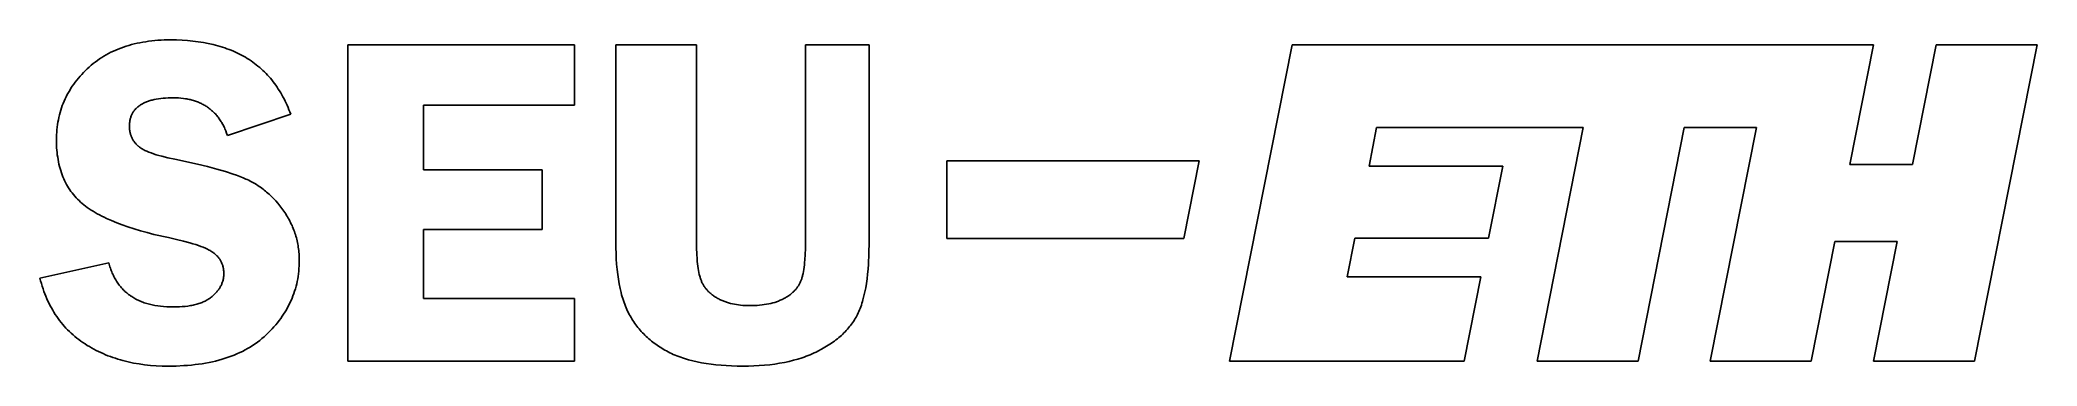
# Model space of a CAD drawing. Header units: millimetres. Extents: x -199 to 216, y -36 to 32.
import ezdxf

# ---------------------------------------------------------------- set-up
doc = ezdxf.new("R2010")
doc.units = ezdxf.units.MM
doc.layers.add('brokenLine', color=18, linetype='Continuous', true_color=0x000000)

msp = doc.modelspace()

# ---------------------------------------------------------------- linework, layer by layer
at = {"layer": 'brokenLine'}
for p, q in [((-185.63, 29.34), (-186.11, 29.06)), ((-185.15, 29.6), (-185.63, 29.34)), ((-184.65, 29.86), (-185.15, 29.6)), ((-184.15, 30.1), (-184.65, 29.86)), ((-183.64, 30.33), (-184.15, 30.1)), ((-183.12, 30.55), (-183.64, 30.33)), ((-182.59, 30.75), (-183.12, 30.55)), ((-182.05, 30.95), (-182.59, 30.75)), ((-181.51, 31.13), (-182.05, 30.95)), ((-180.95, 31.3), (-181.51, 31.13)), ((-180.38, 31.46), (-180.95, 31.3)), ((-179.81, 31.61), (-180.38, 31.46)), ((-179.23, 31.74), (-179.81, 31.61)), ((-178.64, 31.87), (-179.23, 31.74)), ((-178.04, 31.98), (-178.64, 31.87)), ((-177.43, 32.08), (-178.04, 31.98)), ((-176.81, 32.17), (-177.43, 32.08)), ((-176.18, 32.25), (-176.81, 32.17)), ((-175.54, 32.31), (-176.18, 32.25)), ((-174.9, 32.36), (-175.54, 32.31)), ((-174.24, 32.41), (-174.9, 32.36)), ((-173.58, 32.43), (-174.24, 32.41)), ((-172.91, 32.45), (-173.58, 32.43)), ((-172.23, 32.46), (-172.91, 32.45)), ((-171.03, 32.44), (-172.23, 32.46)), ((-169.86, 32.4), (-171.03, 32.44)), ((-168.71, 32.32), (-169.86, 32.4)), ((-167.59, 32.22), (-168.71, 32.32)), ((-166.5, 32.08), (-167.59, 32.22)), ((-165.43, 31.91), (-166.5, 32.08)), ((-164.4, 31.72), (-165.43, 31.91)), ((-163.39, 31.49), (-164.4, 31.72)), ((-162.89, 31.36), (-163.39, 31.49)), ((-162.4, 31.23), (-162.89, 31.36)), ((-161.92, 31.09), (-162.4, 31.23)), ((-161.45, 30.94), (-161.92, 31.09)), ((-160.98, 30.79), (-161.45, 30.94)), ((-160.52, 30.62), (-160.98, 30.79)), ((-160.06, 30.45), (-160.52, 30.62)), ((-159.62, 30.28), (-160.06, 30.45)), ((-159.17, 30.09), (-159.62, 30.28)), ((-158.74, 29.9), (-159.17, 30.09)), ((-158.31, 29.7), (-158.74, 29.9)), ((-157.89, 29.49), (-158.31, 29.7)), ((-157.48, 29.27), (-157.89, 29.49)), ((-157.07, 29.05), (-157.48, 29.27)), ((-88.22, 31.44), (-135.36, 31.44)), ((-135.36, 31.44), (-135.36, -34.56)), ((-88.22, 18.87), (-88.22, 31.44)), ((-62.83, 31.44), (-79.61, 31.44)), ((-79.61, 31.44), (-79.61, -9.66)), ((-62.83, -9.66), (-62.83, 31.44)), ((-26.91, 31.44), (-40.16, 31.44)), ((-40.16, 31.44), (-40.16, -9.66)), ((-26.91, -9.66), (-26.91, 31.44)), ((61.08, 31.44), (48.08, -34.56)), ((182.08, 31.44), (61.08, 31.44)), ((177.16, 6.44), (182.08, 31.44)), ((195.08, 31.44), (190.16, 6.44)), ((216.08, 31.44), (195.08, 31.44)), ((203.08, -34.56), (216.08, 31.44)), ((-190.74, 25.26), (-191.09, 24.86)), ((-190.37, 25.65), (-190.74, 25.26)), ((-189.99, 26.03), (-190.37, 25.65)), ((-189.59, 26.42), (-189.99, 26.03)), ((-189.19, 26.79), (-189.59, 26.42)), ((-188.78, 27.15), (-189.19, 26.79)), ((-188.35, 27.5), (-188.78, 27.15)), ((-187.92, 27.83), (-188.35, 27.5)), ((-187.48, 28.16), (-187.92, 27.83)), ((-187.03, 28.47), (-187.48, 28.16)), ((-186.58, 28.77), (-187.03, 28.47)), ((-186.11, 29.06), (-186.58, 28.77)), ((-156.67, 28.82), (-157.07, 29.05)), ((-156.28, 28.58), (-156.67, 28.82)), ((-155.89, 28.33), (-156.28, 28.58)), ((-155.51, 28.08), (-155.89, 28.33)), ((-155.14, 27.82), (-155.51, 28.08)), ((-154.77, 27.55), (-155.14, 27.82)), ((-154.41, 27.27), (-154.77, 27.55)), ((-154.06, 26.99), (-154.41, 27.27)), ((-153.71, 26.69), (-154.06, 26.99)), ((-153.37, 26.4), (-153.71, 26.69)), ((-153.04, 26.09), (-153.37, 26.4)), ((-152.71, 25.77), (-153.04, 26.09)), ((-152.39, 25.45), (-152.71, 25.77)), ((-152.08, 25.12), (-152.39, 25.45)), ((-151.78, 24.79), (-152.08, 25.12)), ((-193.74, 21.05), (-193.97, 20.6)), ((-193.49, 21.5), (-193.74, 21.05)), ((-193.24, 21.93), (-193.49, 21.5)), ((-192.97, 22.37), (-193.24, 21.93)), ((-192.69, 22.8), (-192.97, 22.37)), ((-192.39, 23.22), (-192.69, 22.8)), ((-192.09, 23.64), (-192.39, 23.22)), ((-191.77, 24.05), (-192.09, 23.64)), ((-191.44, 24.46), (-191.77, 24.05)), ((-191.09, 24.86), (-191.44, 24.46)), ((-151.48, 24.44), (-151.78, 24.79)), ((-151.19, 24.09), (-151.48, 24.44)), ((-150.9, 23.73), (-151.19, 24.09)), ((-150.62, 23.36), (-150.9, 23.73)), ((-150.35, 22.99), (-150.62, 23.36)), ((-150.08, 22.6), (-150.35, 22.99)), ((-149.83, 22.21), (-150.08, 22.6)), ((-149.58, 21.81), (-149.83, 22.21)), ((-149.33, 21.41), (-149.58, 21.81)), ((-149.09, 21), (-149.33, 21.41)), ((-148.86, 20.58), (-149.09, 21)), ((-195.37, 16.8), (-195.49, 16.3)), ((-195.24, 17.3), (-195.37, 16.8)), ((-195.09, 17.78), (-195.24, 17.3)), ((-194.94, 18.27), (-195.09, 17.78)), ((-194.77, 18.74), (-194.94, 18.27)), ((-194.59, 19.22), (-194.77, 18.74)), ((-194.39, 19.68), (-194.59, 19.22)), ((-194.19, 20.14), (-194.39, 19.68)), ((-193.97, 20.6), (-194.19, 20.14)), ((-180.43, 16.59), (-180.37, 16.74)), ((-180.37, 16.74), (-180.31, 16.88)), ((-180.31, 16.88), (-180.24, 17.03)), ((-180.24, 17.03), (-180.17, 17.16)), ((-180.17, 17.16), (-180.09, 17.3)), ((-180.09, 17.3), (-180, 17.43)), ((-180, 17.43), (-179.92, 17.56)), ((-179.92, 17.56), (-179.83, 17.69)), ((-179.83, 17.69), (-179.73, 17.81)), ((-179.73, 17.81), (-179.63, 17.93)), ((-179.63, 17.93), (-179.52, 18.05)), ((-179.52, 18.05), (-179.41, 18.16)), ((-179.41, 18.16), (-179.3, 18.27)), ((-179.3, 18.27), (-179.18, 18.38)), ((-179.18, 18.38), (-179.06, 18.49)), ((-179.06, 18.49), (-178.93, 18.59)), ((-178.93, 18.59), (-178.8, 18.69)), ((-178.8, 18.69), (-178.66, 18.79)), ((-178.66, 18.79), (-178.52, 18.88)), ((-178.52, 18.88), (-178.38, 18.98)), ((-178.38, 18.98), (-178.23, 19.06)), ((-178.23, 19.06), (-178.07, 19.15)), ((-178.07, 19.15), (-177.91, 19.23)), ((-177.91, 19.23), (-177.75, 19.31)), ((-177.75, 19.31), (-177.58, 19.39)), ((-177.58, 19.39), (-177.41, 19.46)), ((-177.41, 19.46), (-177.23, 19.53)), ((-177.23, 19.53), (-177.05, 19.6)), ((-177.05, 19.6), (-176.87, 19.67)), ((-176.87, 19.67), (-176.68, 19.73)), ((-176.68, 19.73), (-176.48, 19.79)), ((-176.48, 19.79), (-176.28, 19.85)), ((-176.28, 19.85), (-176.08, 19.9)), ((-176.08, 19.9), (-175.87, 19.95)), ((-175.87, 19.95), (-175.66, 20)), ((-175.66, 20), (-175.22, 20.09)), ((-175.22, 20.09), (-174.76, 20.16)), ((-174.76, 20.16), (-174.29, 20.23)), ((-174.29, 20.23), (-173.8, 20.28)), ((-173.8, 20.28), (-173.29, 20.32)), ((-173.29, 20.32), (-172.76, 20.35)), ((-172.76, 20.35), (-172.21, 20.36)), ((-172.21, 20.36), (-171.65, 20.37)), ((-171.65, 20.37), (-171.12, 20.36)), ((-171.12, 20.36), (-170.6, 20.34)), ((-170.6, 20.34), (-170.09, 20.3)), ((-170.09, 20.3), (-169.59, 20.25)), ((-169.59, 20.25), (-169.11, 20.18)), ((-169.11, 20.18), (-168.87, 20.14)), ((-168.87, 20.14), (-168.64, 20.1)), ((-168.64, 20.1), (-168.4, 20.05)), ((-168.4, 20.05), (-168.17, 20)), ((-168.17, 20), (-167.95, 19.94)), ((-167.95, 19.94), (-167.73, 19.88)), ((-167.73, 19.88), (-167.5, 19.82)), ((-167.5, 19.82), (-167.29, 19.75)), ((-167.29, 19.75), (-167.07, 19.68)), ((-167.07, 19.68), (-166.86, 19.61)), ((-166.86, 19.61), (-166.65, 19.53)), ((-166.65, 19.53), (-166.45, 19.44)), ((-166.45, 19.44), (-166.24, 19.36)), ((-166.24, 19.36), (-166.04, 19.27)), ((-166.04, 19.27), (-165.84, 19.18)), ((-165.84, 19.18), (-165.65, 19.08)), ((-165.65, 19.08), (-165.46, 18.98)), ((-165.46, 18.98), (-165.27, 18.87)), ((-165.27, 18.87), (-165.08, 18.76)), ((-165.08, 18.76), (-164.9, 18.65)), ((-164.9, 18.65), (-164.72, 18.53)), ((-164.72, 18.53), (-164.54, 18.41)), ((-164.54, 18.41), (-164.37, 18.29)), ((-164.37, 18.29), (-164.2, 18.16)), ((-164.2, 18.16), (-164.03, 18.03)), ((-164.03, 18.03), (-163.87, 17.89)), ((-163.87, 17.89), (-163.7, 17.75)), ((-163.7, 17.75), (-163.54, 17.61)), ((-163.54, 17.61), (-163.39, 17.46)), ((-163.39, 17.46), (-163.23, 17.31)), ((-163.23, 17.31), (-163.08, 17.16)), ((-163.08, 17.16), (-162.93, 17)), ((-162.93, 17), (-162.79, 16.83)), ((-162.79, 16.83), (-162.65, 16.67)), ((-162.65, 16.67), (-162.51, 16.5)), ((-160.41, 12.54), (-147.26, 16.94)), ((-148.64, 20.15), (-148.86, 20.58)), ((-148.42, 19.71), (-148.64, 20.15)), ((-148.21, 19.27), (-148.42, 19.71)), ((-148, 18.82), (-148.21, 19.27)), ((-147.81, 18.36), (-148, 18.82)), ((-147.62, 17.89), (-147.81, 18.36)), ((-147.43, 17.42), (-147.62, 17.89)), ((-147.26, 16.94), (-147.43, 17.42)), ((-119.65, 5.33), (-119.65, 18.87)), ((-119.65, 18.87), (-88.22, 18.87)), ((-195.97, 12.66), (-195.99, 12.12)), ((-195.94, 13.2), (-195.97, 12.66)), ((-195.89, 13.73), (-195.94, 13.2)), ((-195.84, 14.26), (-195.89, 13.73)), ((-195.77, 14.78), (-195.84, 14.26)), ((-195.69, 15.29), (-195.77, 14.78)), ((-195.59, 15.8), (-195.69, 15.29)), ((-195.49, 16.3), (-195.59, 15.8)), ((-180.81, 14.61), (-180.8, 14.79)), ((-180.81, 14.42), (-180.81, 14.61)), ((-180.81, 14.28), (-180.81, 14.42)), ((-180.81, 14.13), (-180.81, 14.28)), ((-180.8, 13.99), (-180.81, 14.13)), ((-180.8, 14.79), (-180.79, 14.97)), ((-180.79, 13.84), (-180.8, 13.99)), ((-180.79, 14.97), (-180.78, 15.14)), ((-180.77, 13.7), (-180.79, 13.84)), ((-180.78, 15.14), (-180.76, 15.32)), ((-180.75, 13.56), (-180.77, 13.7)), ((-180.76, 15.32), (-180.73, 15.49)), ((-180.73, 13.42), (-180.75, 13.56)), ((-180.73, 15.49), (-180.7, 15.65)), ((-180.71, 13.28), (-180.73, 13.42)), ((-180.68, 13.15), (-180.71, 13.28)), ((-180.7, 15.65), (-180.67, 15.82)), ((-180.64, 13.01), (-180.68, 13.15)), ((-180.67, 15.82), (-180.63, 15.98)), ((-180.61, 12.88), (-180.64, 13.01)), ((-180.63, 15.98), (-180.59, 16.14)), ((-180.57, 12.75), (-180.61, 12.88)), ((-180.59, 16.14), (-180.54, 16.29)), ((-180.53, 12.62), (-180.57, 12.75)), ((-180.54, 16.29), (-180.49, 16.44)), ((-180.48, 12.49), (-180.53, 12.62)), ((-180.49, 16.44), (-180.43, 16.59)), ((-180.44, 12.36), (-180.48, 12.49)), ((-162.51, 16.5), (-162.37, 16.32)), ((-162.37, 16.32), (-162.24, 16.15)), ((-162.24, 16.15), (-162.11, 15.96)), ((-162.11, 15.96), (-161.98, 15.78)), ((-161.98, 15.78), (-161.85, 15.59)), ((-161.85, 15.59), (-161.73, 15.4)), ((-161.73, 15.4), (-161.61, 15.2)), ((-161.61, 15.2), (-161.5, 15)), ((-161.5, 15), (-161.38, 14.79)), ((-161.38, 14.79), (-161.27, 14.59)), ((-161.27, 14.59), (-161.16, 14.37)), ((-161.16, 14.37), (-161.06, 14.16)), ((-161.06, 14.16), (-160.96, 13.94)), ((-160.96, 13.94), (-160.76, 13.49)), ((-160.76, 13.49), (-160.58, 13.02)), ((-160.58, 13.02), (-160.41, 12.54)), ((77.09, 6.12), (78.68, 14.18)), ((78.68, 14.18), (121.68, 14.18)), ((121.68, 14.18), (112.08, -34.56)), ((133.08, -34.56), (142.68, 14.18)), ((142.68, 14.18), (157.68, 14.18)), ((157.68, 14.18), (148.08, -34.56)), ((-195.99, 12.12), (-195.99, 11.57)), ((-195.99, 11.57), (-195.99, 11.03)), ((-195.99, 11.03), (-195.97, 10.5)), ((-195.97, 10.5), (-195.95, 9.98)), ((-195.95, 9.98), (-195.91, 9.46)), ((-195.91, 9.46), (-195.86, 8.96)), ((-195.86, 8.96), (-195.81, 8.46)), ((-195.81, 8.46), (-195.74, 7.97)), ((-180.38, 12.24), (-180.44, 12.36)), ((-180.33, 12.11), (-180.38, 12.24)), ((-180.27, 11.99), (-180.33, 12.11)), ((-180.21, 11.87), (-180.27, 11.99)), ((-180.14, 11.75), (-180.21, 11.87)), ((-180.07, 11.63), (-180.14, 11.75)), ((-180, 11.51), (-180.07, 11.63)), ((-179.93, 11.39), (-180, 11.51)), ((-179.85, 11.28), (-179.93, 11.39)), ((-179.77, 11.16), (-179.85, 11.28)), ((-179.68, 11.05), (-179.77, 11.16)), ((-179.59, 10.94), (-179.68, 11.05)), ((-179.5, 10.83), (-179.59, 10.94)), ((-179.4, 10.72), (-179.5, 10.83)), ((-179.31, 10.62), (-179.4, 10.72)), ((-179.2, 10.51), (-179.31, 10.62)), ((-179.1, 10.41), (-179.2, 10.51)), ((-179.04, 10.36), (-179.1, 10.41)), ((-178.99, 10.31), (-179.04, 10.36)), ((-178.93, 10.26), (-178.99, 10.31)), ((-178.87, 10.21), (-178.93, 10.26)), ((-178.8, 10.16), (-178.87, 10.21)), ((-178.74, 10.11), (-178.8, 10.16)), ((-178.6, 10.01), (-178.74, 10.11)), ((-178.46, 9.91), (-178.6, 10.01)), ((-178.3, 9.81), (-178.46, 9.91)), ((-178.14, 9.71), (-178.3, 9.81)), ((-177.97, 9.62), (-178.14, 9.71)), ((-177.79, 9.52), (-177.97, 9.62)), ((-177.6, 9.42), (-177.79, 9.52)), ((-177.41, 9.33), (-177.6, 9.42)), ((-177.2, 9.24), (-177.41, 9.33)), ((-176.77, 9.05), (-177.2, 9.24)), ((-176.3, 8.87), (-176.77, 9.05)), ((-175.8, 8.7), (-176.3, 8.87)), ((-175.27, 8.52), (-175.8, 8.7)), ((-174.7, 8.35), (-175.27, 8.52)), ((-174.1, 8.19), (-174.7, 8.35)), ((-195.74, 7.97), (-195.66, 7.48)), ((-195.66, 7.48), (-195.57, 7.01)), ((-195.57, 7.01), (-195.47, 6.54)), ((-195.47, 6.54), (-195.36, 6.08)), ((-195.36, 6.08), (-195.24, 5.63)), ((-195.24, 5.63), (-195.11, 5.19)), ((-195.11, 5.19), (-194.97, 4.76)), ((-194.97, 4.76), (-194.82, 4.33)), ((-194.82, 4.33), (-194.65, 3.92)), ((-172.79, 7.86), (-174.1, 8.19)), ((-171.35, 7.55), (-172.79, 7.86)), ((-166.64, 6.53), (-171.35, 7.55)), ((-164.54, 6.02), (-166.64, 6.53)), ((-162.61, 5.51), (-164.54, 6.02)), ((-160.85, 4.99), (-162.61, 5.51)), ((-159.25, 4.48), (-160.85, 4.99)), ((-158.52, 4.22), (-159.25, 4.48)), ((-157.83, 3.96), (-158.52, 4.22)), ((-94.94, 5.33), (-119.65, 5.33)), ((-94.94, -7.09), (-94.94, 5.33)), ((41.76, 7.24), (-10.73, 7.24)), ((-10.73, -8.99), (-10.73, 7.24)), ((38.56, -8.99), (41.76, 7.24)), ((104.9, 6.12), (77.09, 6.12)), ((101.94, -8.89), (104.9, 6.12)), ((190.16, 6.44), (177.16, 6.44)), ((-194.65, 3.92), (-194.48, 3.51)), ((-194.48, 3.51), (-194.3, 3.11)), ((-194.3, 3.11), (-194.11, 2.71)), ((-194.11, 2.71), (-193.9, 2.33)), ((-193.9, 2.33), (-193.69, 1.95)), ((-193.69, 1.95), (-193.46, 1.58)), ((-193.46, 1.58), (-193.23, 1.22)), ((-193.23, 1.22), (-192.98, 0.87)), ((-192.98, 0.87), (-192.72, 0.53)), ((-192.72, 0.53), (-192.46, 0.19)), ((-192.46, 0.19), (-192.18, -0.13)), ((-157.18, 3.7), (-157.83, 3.96)), ((-156.57, 3.44), (-157.18, 3.7)), ((-156.28, 3.31), (-156.57, 3.44)), ((-155.99, 3.17), (-156.28, 3.31)), ((-155.71, 3.03), (-155.99, 3.17)), ((-155.43, 2.88), (-155.71, 3.03)), ((-155.15, 2.73), (-155.43, 2.88)), ((-154.87, 2.57), (-155.15, 2.73)), ((-154.59, 2.41), (-154.87, 2.57)), ((-154.32, 2.24), (-154.59, 2.41)), ((-154.06, 2.07), (-154.32, 2.24)), ((-153.79, 1.89), (-154.06, 2.07)), ((-153.53, 1.71), (-153.79, 1.89)), ((-153.27, 1.52), (-153.53, 1.71)), ((-153.01, 1.33), (-153.27, 1.52)), ((-152.76, 1.13), (-153.01, 1.33)), ((-152.51, 0.93), (-152.76, 1.13)), ((-152.26, 0.73), (-152.51, 0.93)), ((-151.77, 0.3), (-152.26, 0.73)), ((-151.29, -0.15), (-151.77, 0.3)), ((-192.18, -0.13), (-191.89, -0.45)), ((-191.89, -0.45), (-191.59, -0.77)), ((-191.59, -0.77), (-191.28, -1.07)), ((-191.28, -1.07), (-190.96, -1.36)), ((-190.96, -1.36), (-190.63, -1.65)), ((-190.63, -1.65), (-190.29, -1.93)), ((-190.29, -1.93), (-189.94, -2.21)), ((-189.94, -2.21), (-189.57, -2.48)), ((-189.57, -2.48), (-189.18, -2.75)), ((-189.18, -2.75), (-188.78, -3.02)), ((-188.78, -3.02), (-188.37, -3.28)), ((-188.37, -3.28), (-187.94, -3.54)), ((-187.94, -3.54), (-187.5, -3.79)), ((-187.5, -3.79), (-187.05, -4.04)), ((-187.05, -4.04), (-186.58, -4.29)), ((-150.83, -0.62), (-151.29, -0.15)), ((-150.38, -1.11), (-150.83, -0.62)), ((-149.93, -1.61), (-150.38, -1.11)), ((-149.5, -2.14), (-149.93, -1.61)), ((-149.09, -2.69), (-149.5, -2.14)), ((-148.68, -3.26), (-149.09, -2.69)), ((-148.48, -3.55), (-148.68, -3.26)), ((-148.29, -3.84), (-148.48, -3.55)), ((-148.1, -4.13), (-148.29, -3.84)), ((-147.93, -4.43), (-148.1, -4.13)), ((-186.58, -4.29), (-186.09, -4.53)), ((-186.09, -4.53), (-185.6, -4.77)), ((-185.6, -4.77), (-184.56, -5.24)), ((-184.56, -5.24), (-183.46, -5.69)), ((-183.46, -5.69), (-182.31, -6.13)), ((-182.31, -6.13), (-181.11, -6.56)), ((-181.11, -6.56), (-179.84, -6.96)), ((-179.84, -6.96), (-178.52, -7.36)), ((-178.52, -7.36), (-177.14, -7.74)), ((-177.14, -7.74), (-175.71, -8.1)), ((-175.71, -8.1), (-172.67, -8.78)), ((-147.75, -4.72), (-147.93, -4.43)), ((-147.59, -5.03), (-147.75, -4.72)), ((-147.43, -5.33), (-147.59, -5.03)), ((-147.27, -5.63), (-147.43, -5.33)), ((-147.13, -5.94), (-147.27, -5.63)), ((-146.98, -6.25), (-147.13, -5.94)), ((-146.85, -6.56), (-146.98, -6.25)), ((-146.72, -6.87), (-146.85, -6.56)), ((-146.6, -7.19), (-146.72, -6.87)), ((-146.48, -7.5), (-146.6, -7.19)), ((-146.37, -7.82), (-146.48, -7.5)), ((-146.27, -8.14), (-146.37, -7.82)), ((-146.17, -8.47), (-146.27, -8.14)), ((-119.65, -21.5), (-119.65, -7.09)), ((-119.65, -7.09), (-94.94, -7.09)), ((-172.67, -8.78), (-171.05, -9.14)), ((-171.05, -9.14), (-169.57, -9.5)), ((-169.57, -9.5), (-168.22, -9.86)), ((-168.22, -9.86), (-167.6, -10.05)), ((-167.6, -10.05), (-167.01, -10.24)), ((-167.01, -10.24), (-166.46, -10.42)), ((-166.46, -10.42), (-165.94, -10.61)), ((-165.94, -10.61), (-165.46, -10.8)), ((-165.46, -10.8), (-165, -11)), ((-165, -11), (-164.59, -11.19)), ((-164.59, -11.19), (-164.39, -11.29)), ((-164.39, -11.29), (-164.21, -11.39)), ((-164.21, -11.39), (-164.03, -11.49)), ((-164.03, -11.49), (-163.86, -11.58)), ((-163.86, -11.58), (-163.7, -11.68)), ((-163.7, -11.68), (-163.55, -11.78)), ((-163.55, -11.78), (-163.4, -11.88)), ((-163.4, -11.88), (-163.26, -11.99)), ((-163.26, -11.99), (-163.12, -12.09)), ((-163.12, -12.09), (-162.99, -12.2)), ((-162.99, -12.2), (-162.87, -12.31)), ((-162.87, -12.31), (-162.74, -12.43)), ((-162.74, -12.43), (-162.63, -12.54)), ((-146.08, -8.79), (-146.17, -8.47)), ((-146, -9.12), (-146.08, -8.79)), ((-145.92, -9.45), (-146, -9.12)), ((-145.85, -9.78), (-145.92, -9.45)), ((-145.78, -10.12), (-145.85, -9.78)), ((-145.72, -10.45), (-145.78, -10.12)), ((-145.67, -10.79), (-145.72, -10.45)), ((-145.62, -11.13), (-145.67, -10.79)), ((-145.58, -11.48), (-145.62, -11.13)), ((-145.55, -11.82), (-145.58, -11.48)), ((-145.52, -12.17), (-145.55, -11.82)), ((-145.5, -12.52), (-145.52, -12.17)), ((-79.61, -9.66), (-79.6, -10.88)), ((-79.6, -10.88), (-79.57, -12.07)), ((-79.57, -12.07), (-79.51, -13.22)), ((-62.82, -10.94), (-62.83, -9.66)), ((-62.78, -12.14), (-62.82, -10.94)), ((-62.71, -13.25), (-62.78, -12.14)), ((-40.21, -12.26), (-40.28, -13.41)), ((-40.17, -11.01), (-40.21, -12.26)), ((-40.16, -9.66), (-40.17, -11.01)), ((-27.05, -14.32), (-26.94, -12.07)), ((-26.94, -12.07), (-26.91, -9.66)), ((-10.73, -8.99), (38.56, -8.99)), ((72.55, -16.96), (74.14, -8.89)), ((74.14, -8.89), (101.94, -8.89)), ((169.08, -34.56), (174, -9.56)), ((174, -9.56), (187, -9.56)), ((187, -9.56), (182.08, -34.56)), ((-185.12, -14.01), (-199.43, -17.25)), ((-185.04, -14.29), (-185.12, -14.01)), ((-184.96, -14.58), (-185.04, -14.29)), ((-184.87, -14.85), (-184.96, -14.58)), ((-184.78, -15.13), (-184.87, -14.85)), ((-184.69, -15.39), (-184.78, -15.13)), ((-184.59, -15.66), (-184.69, -15.39)), ((-184.48, -15.92), (-184.59, -15.66)), ((-184.38, -16.17), (-184.48, -15.92)), ((-184.27, -16.42), (-184.38, -16.17)), ((-184.15, -16.67), (-184.27, -16.42)), ((-162.63, -12.54), (-162.51, -12.66)), ((-162.51, -12.66), (-162.4, -12.78)), ((-162.4, -12.78), (-162.3, -12.91)), ((-162.3, -12.91), (-162.2, -13.03)), ((-162.2, -13.03), (-162.11, -13.16)), ((-162.11, -13.16), (-162.02, -13.3)), ((-162.02, -13.3), (-161.93, -13.43)), ((-161.93, -13.43), (-161.85, -13.57)), ((-161.85, -13.57), (-161.77, -13.71)), ((-161.77, -13.71), (-161.7, -13.85)), ((-161.7, -13.85), (-161.63, -13.99)), ((-161.63, -13.99), (-161.57, -14.14)), ((-161.57, -14.14), (-161.51, -14.29)), ((-161.51, -14.29), (-161.46, -14.44)), ((-161.46, -14.44), (-161.41, -14.59)), ((-161.41, -14.59), (-161.37, -14.75)), ((-161.37, -14.75), (-161.33, -14.91)), ((-161.33, -14.91), (-161.29, -15.07)), ((-161.29, -15.07), (-161.26, -15.24)), ((-161.26, -15.24), (-161.24, -15.41)), ((-161.24, -15.41), (-161.22, -15.58)), ((-161.22, -15.58), (-161.2, -15.75)), ((-161.2, -15.75), (-161.19, -15.92)), ((-161.19, -15.92), (-161.18, -16.1)), ((-161.18, -16.46), (-161.19, -16.63)), ((-161.18, -16.1), (-161.18, -16.28)), ((-161.18, -16.28), (-161.18, -16.46)), ((-145.71, -16.85), (-145.64, -16.31)), ((-145.64, -16.31), (-145.57, -15.77)), ((-145.57, -15.77), (-145.53, -15.23)), ((-145.53, -15.23), (-145.49, -14.69)), ((-145.48, -12.87), (-145.5, -12.52)), ((-145.49, -14.69), (-145.47, -14.13)), ((-145.47, -13.22), (-145.48, -12.87)), ((-145.47, -13.58), (-145.47, -13.22)), ((-145.47, -14.13), (-145.47, -13.58)), ((-79.51, -13.22), (-79.44, -14.34)), ((-79.44, -14.34), (-79.34, -15.41)), ((-79.34, -15.41), (-79.22, -16.45)), ((-79.22, -16.45), (-79.08, -17.46)), ((-62.66, -13.77), (-62.71, -13.25)), ((-62.61, -14.27), (-62.66, -13.77)), ((-62.55, -14.75), (-62.61, -14.27)), ((-62.48, -15.21), (-62.55, -14.75)), ((-62.41, -15.64), (-62.48, -15.21)), ((-62.33, -16.06), (-62.41, -15.64)), ((-62.24, -16.45), (-62.33, -16.06)), ((-62.15, -16.82), (-62.24, -16.45)), ((-40.66, -16.26), (-40.75, -16.65)), ((-40.58, -15.85), (-40.66, -16.26)), ((-40.51, -15.41), (-40.58, -15.85)), ((-40.44, -14.95), (-40.51, -15.41)), ((-40.38, -14.46), (-40.44, -14.95)), ((-40.33, -13.95), (-40.38, -14.46)), ((-40.28, -13.41), (-40.33, -13.95)), ((-27.34, -17.39), (-27.23, -16.41)), ((-27.23, -16.41), (-27.13, -15.38)), ((-27.13, -15.38), (-27.05, -14.32)), ((-199.43, -17.25), (-199.28, -17.81)), ((-199.28, -17.81), (-199.12, -18.37)), ((-199.12, -18.37), (-198.96, -18.91)), ((-198.96, -18.91), (-198.78, -19.45)), ((-198.78, -19.45), (-198.6, -19.98)), ((-198.6, -19.98), (-198.41, -20.5)), ((-198.41, -20.5), (-198.2, -21.01)), ((-184.03, -16.91), (-184.15, -16.67)), ((-183.91, -17.15), (-184.03, -16.91)), ((-183.78, -17.38), (-183.91, -17.15)), ((-183.65, -17.61), (-183.78, -17.38)), ((-183.51, -17.83), (-183.65, -17.61)), ((-183.37, -18.05), (-183.51, -17.83)), ((-183.23, -18.26), (-183.37, -18.05)), ((-183.08, -18.47), (-183.23, -18.26)), ((-182.93, -18.68), (-183.08, -18.47)), ((-182.77, -18.88), (-182.93, -18.68)), ((-182.61, -19.07), (-182.77, -18.88)), ((-182.44, -19.27), (-182.61, -19.07)), ((-182.27, -19.45), (-182.44, -19.27)), ((-182.1, -19.64), (-182.27, -19.45)), ((-181.92, -19.81), (-182.1, -19.64)), ((-181.74, -19.99), (-181.92, -19.81)), ((-181.55, -20.16), (-181.74, -19.99)), ((-181.36, -20.32), (-181.55, -20.16)), ((-181.17, -20.48), (-181.36, -20.32)), ((-180.97, -20.64), (-181.17, -20.48)), ((-180.76, -20.79), (-180.97, -20.64)), ((-163.18, -20.66), (-163.32, -20.8)), ((-163.04, -20.53), (-163.18, -20.66)), ((-162.9, -20.39), (-163.04, -20.53)), ((-162.77, -20.25), (-162.9, -20.39)), ((-162.65, -20.11), (-162.77, -20.25)), ((-162.53, -19.97), (-162.65, -20.11)), ((-162.41, -19.83), (-162.53, -19.97)), ((-162.3, -19.68), (-162.41, -19.83)), ((-162.2, -19.53), (-162.3, -19.68)), ((-162.1, -19.39), (-162.2, -19.53)), ((-162.01, -19.24), (-162.1, -19.39)), ((-161.92, -19.09), (-162.01, -19.24)), ((-161.83, -18.93), (-161.92, -19.09)), ((-161.75, -18.78), (-161.83, -18.93)), ((-161.68, -18.62), (-161.75, -18.78)), ((-161.61, -18.47), (-161.68, -18.62)), ((-161.55, -18.31), (-161.61, -18.47)), ((-161.49, -18.15), (-161.55, -18.31)), ((-161.44, -17.99), (-161.49, -18.15)), ((-161.39, -17.82), (-161.44, -17.99)), ((-161.34, -17.66), (-161.39, -17.82)), ((-161.31, -17.49), (-161.34, -17.66)), ((-161.27, -17.32), (-161.31, -17.49)), ((-161.25, -17.15), (-161.27, -17.32)), ((-161.22, -16.98), (-161.25, -17.15)), ((-161.2, -16.81), (-161.22, -16.98)), ((-161.19, -16.63), (-161.2, -16.81)), ((-146.78, -20.94), (-146.6, -20.44)), ((-146.6, -20.44), (-146.44, -19.94)), ((-146.44, -19.94), (-146.28, -19.44)), ((-146.28, -19.44), (-146.14, -18.93)), ((-146.14, -18.93), (-146.01, -18.42)), ((-146.01, -18.42), (-145.9, -17.9)), ((-145.9, -17.9), (-145.8, -17.37)), ((-145.8, -17.37), (-145.71, -16.85)), ((-79.08, -17.46), (-78.91, -18.42)), ((-78.91, -18.42), (-78.72, -19.35)), ((-78.72, -19.35), (-78.52, -20.24)), ((-78.52, -20.24), (-78.4, -20.67)), ((-78.4, -20.67), (-78.29, -21.09)), ((-62.1, -16.99), (-62.15, -16.82)), ((-62.05, -17.16), (-62.1, -16.99)), ((-61.99, -17.33), (-62.05, -17.16)), ((-61.94, -17.49), (-61.99, -17.33)), ((-61.88, -17.64), (-61.94, -17.49)), ((-61.82, -17.8), (-61.88, -17.64)), ((-61.76, -17.95), (-61.82, -17.8)), ((-61.69, -18.1), (-61.76, -17.95)), ((-61.62, -18.25), (-61.69, -18.1)), ((-61.54, -18.4), (-61.62, -18.25)), ((-61.46, -18.54), (-61.54, -18.4)), ((-61.38, -18.68), (-61.46, -18.54)), ((-61.3, -18.82), (-61.38, -18.68)), ((-61.21, -18.96), (-61.3, -18.82)), ((-61.11, -19.09), (-61.21, -18.96)), ((-61.02, -19.23), (-61.11, -19.09)), ((-60.92, -19.36), (-61.02, -19.23)), ((-60.81, -19.49), (-60.92, -19.36)), ((-60.71, -19.62), (-60.81, -19.49)), ((-60.6, -19.74), (-60.71, -19.62)), ((-60.48, -19.87), (-60.6, -19.74)), ((-60.37, -19.99), (-60.48, -19.87)), ((-60.25, -20.11), (-60.37, -19.99)), ((-60.12, -20.23), (-60.25, -20.11)), ((-60, -20.34), (-60.12, -20.23)), ((-59.86, -20.45), (-60, -20.34)), ((-59.73, -20.57), (-59.86, -20.45)), ((-59.59, -20.68), (-59.73, -20.57)), ((-59.45, -20.78), (-59.59, -20.68)), ((-43.43, -20.72), (-43.57, -20.82)), ((-43.29, -20.61), (-43.43, -20.72)), ((-43.15, -20.5), (-43.29, -20.61)), ((-43.02, -20.39), (-43.15, -20.5)), ((-42.89, -20.28), (-43.02, -20.39)), ((-42.76, -20.17), (-42.89, -20.28)), ((-42.64, -20.05), (-42.76, -20.17)), ((-42.52, -19.93), (-42.64, -20.05)), ((-42.41, -19.82), (-42.52, -19.93)), ((-42.29, -19.69), (-42.41, -19.82)), ((-42.19, -19.57), (-42.29, -19.69)), ((-42.08, -19.45), (-42.19, -19.57)), ((-41.98, -19.32), (-42.08, -19.45)), ((-41.88, -19.19), (-41.98, -19.32)), ((-41.79, -19.06), (-41.88, -19.19)), ((-41.7, -18.93), (-41.79, -19.06)), ((-41.61, -18.8), (-41.7, -18.93)), ((-41.53, -18.66), (-41.61, -18.8)), ((-41.45, -18.52), (-41.53, -18.66)), ((-41.38, -18.38), (-41.45, -18.52)), ((-41.3, -18.24), (-41.38, -18.38)), ((-41.24, -18.1), (-41.3, -18.24)), ((-41.17, -17.95), (-41.24, -18.1)), ((-41.11, -17.81), (-41.17, -17.95)), ((-41.05, -17.66), (-41.11, -17.81)), ((-41, -17.51), (-41.05, -17.66)), ((-40.94, -17.35), (-41, -17.51)), ((-40.89, -17.18), (-40.94, -17.35)), ((-40.84, -17.01), (-40.89, -17.18)), ((-40.79, -16.83), (-40.84, -17.01)), ((-40.75, -16.65), (-40.79, -16.83)), ((-27.98, -20.94), (-27.8, -20.11)), ((-27.8, -20.11), (-27.63, -19.25)), ((-27.63, -19.25), (-27.48, -18.34)), ((-27.48, -18.34), (-27.34, -17.39)), ((100.35, -16.96), (72.55, -16.96)), ((96.89, -34.56), (100.35, -16.96)), ((-198.2, -21.01), (-197.99, -21.51)), ((-197.99, -21.51), (-197.77, -22.01)), ((-197.77, -22.01), (-197.53, -22.49)), ((-197.53, -22.49), (-197.29, -22.97)), ((-197.29, -22.97), (-197.04, -23.44)), ((-197.04, -23.44), (-196.78, -23.89)), ((-196.78, -23.89), (-196.51, -24.34)), ((-196.51, -24.34), (-196.23, -24.79)), ((-196.23, -24.79), (-195.94, -25.22)), ((-180.56, -20.93), (-180.76, -20.79)), ((-180.34, -21.08), (-180.56, -20.93)), ((-180.13, -21.21), (-180.34, -21.08)), ((-179.91, -21.35), (-180.13, -21.21)), ((-179.68, -21.47), (-179.91, -21.35)), ((-179.45, -21.6), (-179.68, -21.47)), ((-179.22, -21.72), (-179.45, -21.6)), ((-178.99, -21.83), (-179.22, -21.72)), ((-178.74, -21.94), (-178.99, -21.83)), ((-178.5, -22.05), (-178.74, -21.94)), ((-178.25, -22.15), (-178.5, -22.05)), ((-178, -22.25), (-178.25, -22.15)), ((-177.74, -22.34), (-178, -22.25)), ((-177.48, -22.43), (-177.74, -22.34)), ((-177.21, -22.51), (-177.48, -22.43)), ((-176.94, -22.59), (-177.21, -22.51)), ((-176.66, -22.67), (-176.94, -22.59)), ((-176.39, -22.74), (-176.66, -22.67)), ((-176.1, -22.8), (-176.39, -22.74)), ((-175.82, -22.86), (-176.1, -22.8)), ((-175.52, -22.92), (-175.82, -22.86)), ((-174.93, -23.02), (-175.52, -22.92)), ((-174.32, -23.1), (-174.93, -23.02)), ((-173.69, -23.16), (-174.32, -23.1)), ((-173.04, -23.21), (-173.69, -23.16)), ((-172.38, -23.23), (-173.04, -23.21)), ((-171.7, -23.24), (-172.38, -23.23)), ((-171.05, -23.23), (-171.7, -23.24)), ((-170.42, -23.21), (-171.05, -23.23)), ((-169.81, -23.17), (-170.42, -23.21)), ((-169.22, -23.11), (-169.81, -23.17)), ((-168.65, -23.04), (-169.22, -23.11)), ((-168.1, -22.95), (-168.65, -23.04)), ((-167.83, -22.9), (-168.1, -22.95)), ((-167.57, -22.85), (-167.83, -22.9)), ((-167.32, -22.79), (-167.57, -22.85)), ((-167.07, -22.73), (-167.32, -22.79)), ((-166.82, -22.66), (-167.07, -22.73)), ((-166.58, -22.59), (-166.82, -22.66)), ((-166.35, -22.52), (-166.58, -22.59)), ((-166.12, -22.44), (-166.35, -22.52)), ((-165.9, -22.36), (-166.12, -22.44)), ((-165.68, -22.27), (-165.9, -22.36)), ((-165.47, -22.18), (-165.68, -22.27)), ((-165.26, -22.09), (-165.47, -22.18)), ((-165.06, -21.99), (-165.26, -22.09)), ((-164.86, -21.89), (-165.06, -21.99)), ((-164.67, -21.78), (-164.86, -21.89)), ((-164.48, -21.67), (-164.67, -21.78)), ((-164.3, -21.55), (-164.48, -21.67)), ((-164.12, -21.44), (-164.3, -21.55)), ((-163.95, -21.31), (-164.12, -21.44)), ((-163.79, -21.19), (-163.95, -21.31)), ((-163.63, -21.06), (-163.79, -21.19)), ((-163.47, -20.93), (-163.63, -21.06)), ((-163.32, -20.8), (-163.47, -20.93)), ((-149.02, -25.18), (-148.72, -24.73)), ((-148.72, -24.73), (-148.43, -24.27)), ((-148.43, -24.27), (-148.16, -23.81)), ((-148.16, -23.81), (-147.89, -23.34)), ((-147.89, -23.34), (-147.65, -22.87)), ((-147.65, -22.87), (-147.41, -22.4)), ((-147.41, -22.4), (-147.19, -21.92)), ((-147.19, -21.92), (-146.98, -21.43)), ((-146.98, -21.43), (-146.78, -20.94)), ((-88.22, -21.5), (-119.65, -21.5)), ((-88.22, -34.56), (-88.22, -21.5)), ((-78.29, -21.09), (-78.16, -21.5)), ((-78.16, -21.5), (-78.03, -21.9)), ((-78.03, -21.9), (-77.9, -22.3)), ((-77.9, -22.3), (-77.76, -22.68)), ((-77.76, -22.68), (-77.62, -23.06)), ((-77.62, -23.06), (-77.47, -23.42)), ((-77.47, -23.42), (-77.31, -23.78)), ((-77.31, -23.78), (-77.15, -24.12)), ((-77.15, -24.12), (-76.98, -24.46)), ((-76.98, -24.46), (-76.81, -24.79)), ((-76.81, -24.79), (-76.63, -25.11)), ((-59.31, -20.89), (-59.45, -20.78)), ((-59.16, -20.99), (-59.31, -20.89)), ((-59, -21.09), (-59.16, -20.99)), ((-58.85, -21.19), (-59, -21.09)), ((-58.69, -21.29), (-58.85, -21.19)), ((-58.53, -21.38), (-58.69, -21.29)), ((-58.36, -21.48), (-58.53, -21.38)), ((-58.19, -21.57), (-58.36, -21.48)), ((-58.02, -21.66), (-58.19, -21.57)), ((-57.85, -21.74), (-58.02, -21.66)), ((-57.67, -21.82), (-57.85, -21.74)), ((-57.49, -21.9), (-57.67, -21.82)), ((-57.31, -21.98), (-57.49, -21.9)), ((-57.13, -22.05), (-57.31, -21.98)), ((-56.94, -22.12), (-57.13, -22.05)), ((-56.75, -22.19), (-56.94, -22.12)), ((-56.56, -22.26), (-56.75, -22.19)), ((-56.18, -22.38), (-56.56, -22.26)), ((-55.78, -22.49), (-56.18, -22.38)), ((-55.37, -22.58), (-55.78, -22.49)), ((-54.95, -22.67), (-55.37, -22.58)), ((-54.53, -22.75), (-54.95, -22.67)), ((-54.09, -22.81), (-54.53, -22.75)), ((-53.64, -22.86), (-54.09, -22.81)), ((-53.19, -22.9), (-53.64, -22.86)), ((-52.72, -22.93), (-53.19, -22.9)), ((-52.25, -22.95), (-52.72, -22.93)), ((-51.76, -22.95), (-52.25, -22.95)), ((-51.22, -22.95), (-51.76, -22.95)), ((-50.7, -22.93), (-51.22, -22.95)), ((-50.19, -22.9), (-50.7, -22.93)), ((-49.69, -22.86), (-50.19, -22.9)), ((-49.2, -22.81), (-49.69, -22.86)), ((-48.73, -22.75), (-49.2, -22.81)), ((-48.26, -22.67), (-48.73, -22.75)), ((-47.81, -22.59), (-48.26, -22.67)), ((-47.38, -22.49), (-47.81, -22.59)), ((-46.95, -22.39), (-47.38, -22.49)), ((-46.54, -22.27), (-46.95, -22.39)), ((-46.34, -22.2), (-46.54, -22.27)), ((-46.15, -22.14), (-46.34, -22.2)), ((-45.95, -22.07), (-46.15, -22.14)), ((-45.76, -21.99), (-45.95, -22.07)), ((-45.57, -21.92), (-45.76, -21.99)), ((-45.39, -21.84), (-45.57, -21.92)), ((-45.2, -21.76), (-45.39, -21.84)), ((-45.03, -21.68), (-45.2, -21.76)), ((-44.85, -21.59), (-45.03, -21.68)), ((-44.68, -21.5), (-44.85, -21.59)), ((-44.51, -21.41), (-44.68, -21.5)), ((-44.34, -21.32), (-44.51, -21.41)), ((-44.18, -21.22), (-44.34, -21.32)), ((-44.02, -21.12), (-44.18, -21.22)), ((-43.87, -21.03), (-44.02, -21.12)), ((-43.72, -20.92), (-43.87, -21.03)), ((-43.57, -20.82), (-43.72, -20.92)), ((-29.48, -25.08), (-29.33, -24.78)), ((-29.33, -24.78), (-29.18, -24.48)), ((-29.18, -24.48), (-29.04, -24.17)), ((-29.04, -24.17), (-28.91, -23.85)), ((-28.91, -23.85), (-28.78, -23.52)), ((-28.78, -23.52), (-28.65, -23.18)), ((-28.65, -23.18), (-28.53, -22.83)), ((-28.53, -22.83), (-28.41, -22.47)), ((-28.41, -22.47), (-28.3, -22.11)), ((-28.3, -22.11), (-28.19, -21.73)), ((-28.19, -21.73), (-27.98, -20.94)), ((-195.94, -25.22), (-195.65, -25.64)), ((-195.65, -25.64), (-195.34, -26.06)), ((-195.34, -26.06), (-195.02, -26.46)), ((-195.02, -26.46), (-194.69, -26.86)), ((-194.69, -26.86), (-194.36, -27.25)), ((-194.36, -27.25), (-194.01, -27.63)), ((-194.01, -27.63), (-193.66, -28)), ((-193.66, -28), (-193.29, -28.37)), ((-193.29, -28.37), (-192.92, -28.72)), ((-192.92, -28.72), (-192.53, -29.07)), ((-192.53, -29.07), (-192.14, -29.4)), ((-152.79, -29.45), (-152.35, -29.05)), ((-152.35, -29.05), (-151.93, -28.64)), ((-151.93, -28.64), (-151.52, -28.22)), ((-151.52, -28.22), (-151.12, -27.8)), ((-151.12, -27.8), (-150.74, -27.38)), ((-150.74, -27.38), (-150.37, -26.95)), ((-150.37, -26.95), (-150.01, -26.51)), ((-150.01, -26.51), (-149.67, -26.08)), ((-149.67, -26.08), (-149.34, -25.63)), ((-149.34, -25.63), (-149.02, -25.18)), ((-76.63, -25.11), (-76.45, -25.43)), ((-76.45, -25.43), (-76.26, -25.74)), ((-76.26, -25.74), (-76.06, -26.05)), ((-76.06, -26.05), (-75.86, -26.35)), ((-75.86, -26.35), (-75.66, -26.65)), ((-75.66, -26.65), (-75.45, -26.94)), ((-75.45, -26.94), (-75.23, -27.23)), ((-75.23, -27.23), (-75.01, -27.51)), ((-75.01, -27.51), (-74.78, -27.79)), ((-74.78, -27.79), (-74.55, -28.07)), ((-74.55, -28.07), (-74.31, -28.34)), ((-74.31, -28.34), (-74.06, -28.6)), ((-74.06, -28.6), (-73.81, -28.86)), ((-73.81, -28.86), (-73.56, -29.12)), ((-32.68, -29.15), (-32.41, -28.9)), ((-32.41, -28.9), (-32.16, -28.65)), ((-32.16, -28.65), (-31.91, -28.39)), ((-31.91, -28.39), (-31.66, -28.14)), ((-31.66, -28.14), (-31.43, -27.88)), ((-31.43, -27.88), (-31.2, -27.61)), ((-31.2, -27.61), (-30.98, -27.34)), ((-30.98, -27.34), (-30.76, -27.07)), ((-30.76, -27.07), (-30.56, -26.8)), ((-30.56, -26.8), (-30.36, -26.52)), ((-30.36, -26.52), (-30.17, -26.24)), ((-30.17, -26.24), (-29.99, -25.95)), ((-29.99, -25.95), (-29.81, -25.66)), ((-29.81, -25.66), (-29.64, -25.37)), ((-29.64, -25.37), (-29.48, -25.08)), ((-192.14, -29.4), (-191.74, -29.73)), ((-191.74, -29.73), (-191.33, -30.05)), ((-191.33, -30.05), (-190.9, -30.36)), ((-190.9, -30.36), (-190.47, -30.66)), ((-190.47, -30.66), (-190.03, -30.95)), ((-190.03, -30.95), (-189.58, -31.24)), ((-189.58, -31.24), (-189.13, -31.51)), ((-189.13, -31.51), (-188.67, -31.78)), ((-188.67, -31.78), (-188.2, -32.04)), ((-188.2, -32.04), (-187.73, -32.29)), ((-187.73, -32.29), (-187.25, -32.52)), ((-187.25, -32.52), (-186.77, -32.75)), ((-186.77, -32.75), (-186.28, -32.97)), ((-186.28, -32.97), (-185.79, -33.19)), ((-185.79, -33.19), (-185.28, -33.39)), ((-159.04, -33.27), (-158.45, -33.02)), ((-158.45, -33.02), (-157.87, -32.76)), ((-157.87, -32.76), (-157.3, -32.49)), ((-157.3, -32.49), (-156.75, -32.2)), ((-156.75, -32.2), (-156.21, -31.9)), ((-156.21, -31.9), (-155.68, -31.59)), ((-155.68, -31.59), (-155.17, -31.26)), ((-155.17, -31.26), (-154.66, -30.93)), ((-154.66, -30.93), (-154.18, -30.58)), ((-154.18, -30.58), (-153.7, -30.21)), ((-153.7, -30.21), (-153.24, -29.84)), ((-153.24, -29.84), (-152.79, -29.45)), ((-73.56, -29.12), (-73.3, -29.37)), ((-73.3, -29.37), (-73.03, -29.62)), ((-73.03, -29.62), (-72.76, -29.86)), ((-72.76, -29.86), (-72.48, -30.1)), ((-72.48, -30.1), (-72.2, -30.33)), ((-72.2, -30.33), (-71.91, -30.56)), ((-71.91, -30.56), (-71.61, -30.78)), ((-71.61, -30.78), (-71.32, -31)), ((-71.32, -31), (-71.01, -31.22)), ((-71.01, -31.22), (-70.7, -31.43)), ((-70.7, -31.43), (-70.38, -31.63)), ((-70.38, -31.63), (-70.06, -31.83)), ((-70.06, -31.83), (-69.73, -32.03)), ((-69.73, -32.03), (-69.4, -32.22)), ((-69.4, -32.22), (-69.06, -32.41)), ((-69.06, -32.41), (-68.37, -32.77)), ((-68.37, -32.77), (-68.01, -32.94)), ((-68.01, -32.94), (-67.65, -33.11)), ((-67.65, -33.11), (-67.28, -33.27)), ((-39.57, -33.35), (-39.15, -33.18)), ((-39.15, -33.18), (-38.75, -33.01)), ((-38.75, -33.01), (-38.35, -32.83)), ((-38.35, -32.83), (-37.96, -32.65)), ((-37.96, -32.65), (-37.57, -32.45)), ((-37.57, -32.45), (-36.82, -32.06)), ((-36.82, -32.06), (-36.1, -31.65)), ((-36.1, -31.65), (-35.41, -31.22)), ((-35.41, -31.22), (-35.08, -31.01)), ((-35.08, -31.01), (-34.75, -30.79)), ((-34.75, -30.79), (-34.43, -30.56)), ((-34.43, -30.56), (-34.12, -30.33)), ((-34.12, -30.33), (-33.82, -30.1)), ((-33.82, -30.1), (-33.52, -29.87)), ((-33.52, -29.87), (-33.24, -29.63)), ((-33.24, -29.63), (-32.95, -29.39)), ((-32.95, -29.39), (-32.68, -29.15)), ((-185.28, -33.39), (-184.78, -33.58)), ((-184.78, -33.58), (-184.26, -33.77)), ((-184.26, -33.77), (-183.74, -33.94)), ((-183.74, -33.94), (-183.22, -34.11)), ((-183.22, -34.11), (-182.69, -34.27)), ((-182.69, -34.27), (-182.15, -34.42)), ((-182.15, -34.42), (-181.61, -34.56)), ((-181.61, -34.56), (-181.06, -34.69)), ((-181.06, -34.69), (-180.51, -34.81)), ((-180.51, -34.81), (-179.95, -34.92)), ((-179.95, -34.92), (-178.81, -35.12)), ((-178.81, -35.12), (-177.65, -35.28)), ((-177.65, -35.28), (-176.46, -35.41)), ((-176.46, -35.41), (-175.25, -35.5)), ((-175.25, -35.5), (-174.02, -35.55)), ((-174.02, -35.55), (-172.76, -35.57)), ((-172.76, -35.57), (-171.1, -35.55)), ((-171.1, -35.55), (-169.48, -35.47)), ((-169.48, -35.47), (-168.7, -35.41)), ((-168.7, -35.41), (-167.92, -35.34)), ((-167.92, -35.34), (-167.16, -35.26)), ((-167.16, -35.26), (-166.41, -35.16)), ((-166.41, -35.16), (-165.68, -35.06)), ((-165.68, -35.06), (-164.96, -34.93)), ((-164.96, -34.93), (-164.25, -34.8)), ((-164.25, -34.8), (-163.55, -34.65)), ((-163.55, -34.65), (-162.87, -34.5)), ((-162.87, -34.5), (-162.2, -34.32)), ((-162.2, -34.32), (-161.54, -34.14)), ((-161.54, -34.14), (-160.9, -33.94)), ((-160.9, -33.94), (-160.26, -33.73)), ((-160.26, -33.73), (-159.65, -33.51)), ((-159.65, -33.51), (-159.04, -33.27)), ((-135.36, -34.56), (-88.22, -34.56)), ((-67.28, -33.27), (-66.9, -33.43)), ((-66.9, -33.43), (-66.52, -33.58)), ((-66.52, -33.58), (-66.12, -33.72)), ((-66.12, -33.72), (-65.72, -33.86)), ((-65.72, -33.86), (-65.31, -33.99)), ((-65.31, -33.99), (-64.47, -34.25)), ((-64.47, -34.25), (-63.6, -34.48)), ((-63.6, -34.48), (-62.7, -34.69)), ((-62.7, -34.69), (-61.76, -34.87)), ((-61.76, -34.87), (-60.8, -35.04)), ((-60.8, -35.04), (-59.81, -35.18)), ((-59.81, -35.18), (-58.79, -35.3)), ((-58.79, -35.3), (-57.73, -35.4)), ((-57.73, -35.4), (-56.65, -35.47)), ((-56.65, -35.47), (-55.53, -35.53)), ((-55.53, -35.53), (-54.39, -35.56)), ((-54.39, -35.56), (-53.21, -35.57)), ((-53.21, -35.57), (-52.03, -35.56)), ((-52.03, -35.56), (-50.88, -35.52)), ((-50.88, -35.52), (-49.76, -35.46)), ((-49.76, -35.46), (-48.66, -35.38)), ((-48.66, -35.38), (-47.59, -35.27)), ((-47.59, -35.27), (-46.55, -35.13)), ((-46.55, -35.13), (-45.53, -34.98)), ((-45.53, -34.98), (-44.54, -34.79)), ((-44.54, -34.79), (-43.57, -34.59)), ((-43.57, -34.59), (-42.64, -34.35)), ((-42.64, -34.35), (-41.73, -34.1)), ((-41.73, -34.1), (-40.84, -33.82)), ((-40.84, -33.82), (-40.41, -33.67)), ((-40.41, -33.67), (-39.98, -33.51)), ((-39.98, -33.51), (-39.57, -33.35)), ((48.08, -34.56), (96.89, -34.56)), ((112.08, -34.56), (133.08, -34.56)), ((148.08, -34.56), (169.08, -34.56)), ((182.08, -34.56), (203.08, -34.56))]:
    msp.add_line(p, q, dxfattribs=at)

doc.saveas('drawing.dxf')
